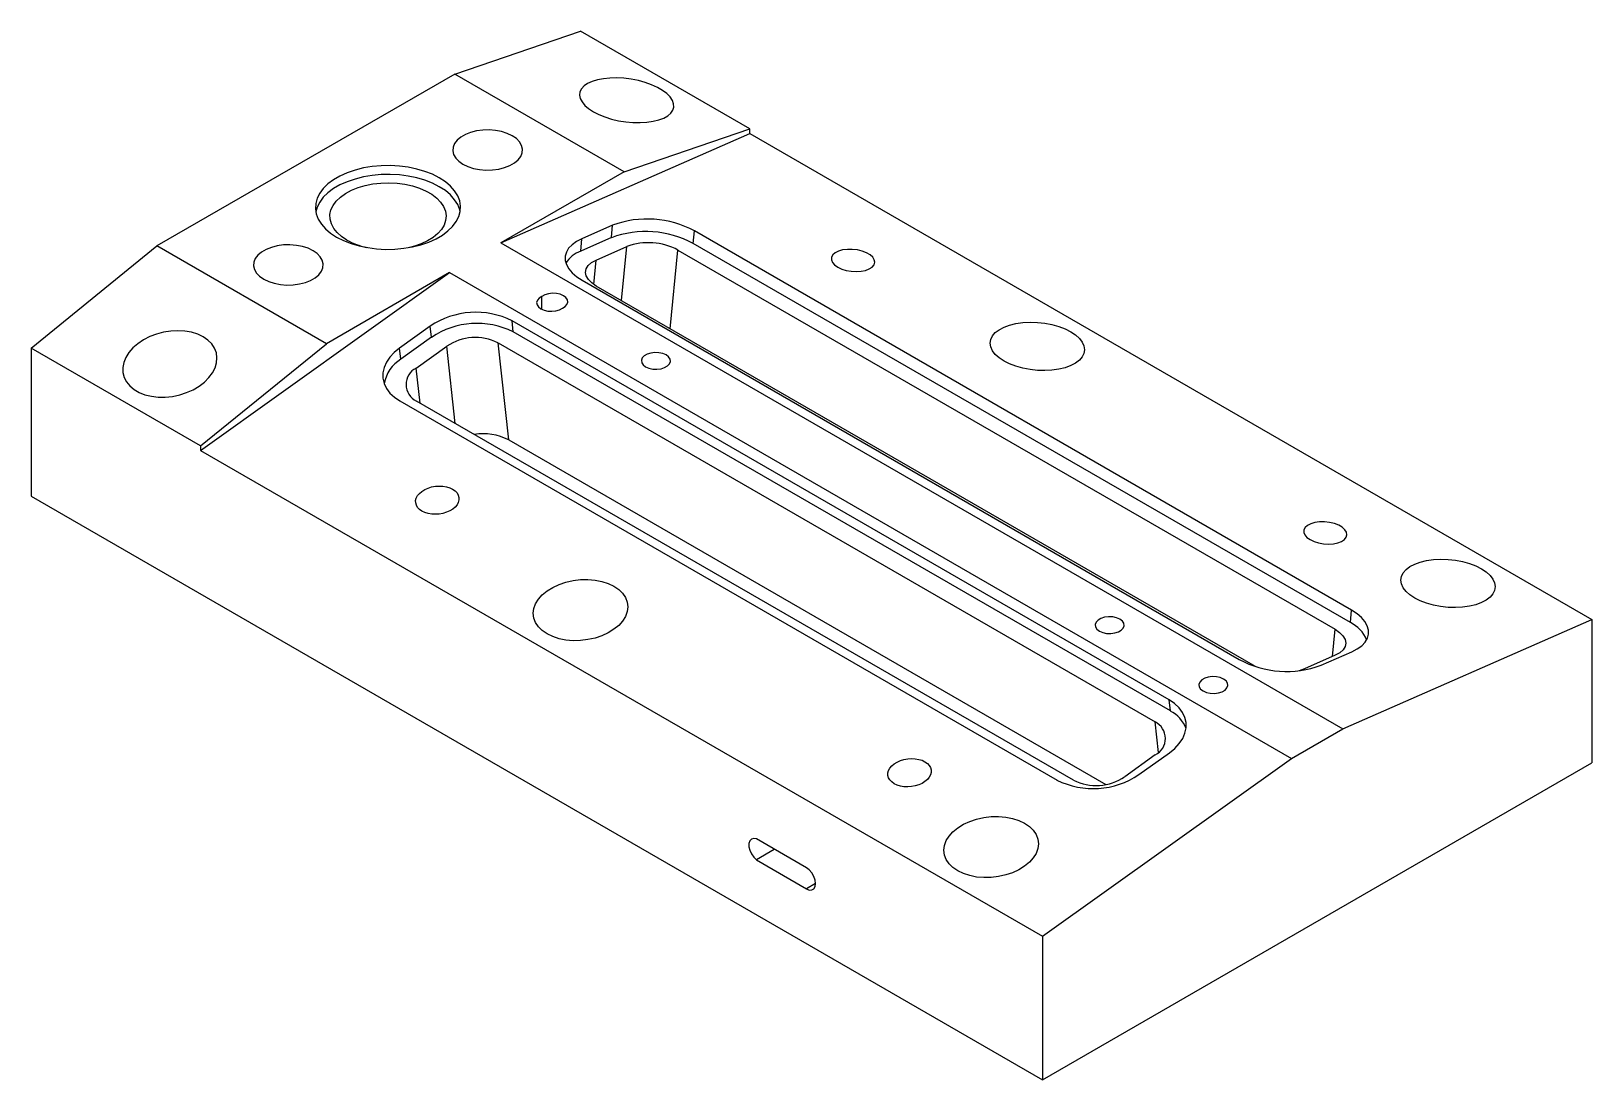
# Paper-space layout '_Isometric' of a CAD drawing. Header units: millimetres. Extents: x 0 to 21.5, y -8 to 6.4.
import ezdxf

# ---------------------------------------------------------------- set-up
doc = ezdxf.new("R2010")
doc.units = ezdxf.units.MM

psp = doc.layouts.new('_Isometric')

# ---------------------------------------------------------------- linework, layer by layer
at = {"color": 7, "linetype": 'Continuous', "lineweight": 25}
for p, q in [((5.834, 5.818), (7.566, 6.409)), ((9.899, 5.062), (7.566, 6.409)), ((5.834, 5.818), (1.732, 3.45)), ((8.167, 4.47), (5.834, 5.818)), ((6.47, 3.491), (9.899, 4.998)), ((8.167, 4.47), (9.899, 5.062)), ((9.899, 4.998), (9.899, 5.062)), ((9.899, 4.998), (21.496, -1.696)), ((8.167, 4.47), (6.47, 3.491)), ((8.009, 3.736), (7.585, 3.549)), ((7.992, 3.564), (8.009, 3.736)), ((9.12, 3.484), (9.136, 3.656)), ((18.187, -1.569), (9.136, 3.656)), ((0, 2.041), (1.732, 3.45)), ((4.066, 2.102), (1.732, 3.45)), ((6.47, 3.491), (18.067, -3.204)), ((7.992, 3.564), (7.569, 3.378)), ((7.569, 3.378), (7.585, 3.549)), ((7.781, 3.255), (8.204, 3.441)), ((18.171, -1.741), (9.12, 3.484)), ((8.909, 3.392), (17.96, -1.833)), ((2.333, 0.63), (5.763, 3.082)), ((5.763, 3.082), (4.066, 2.102)), ((5.763, 3.082), (17.359, -3.612)), ((7.589, 2.976), (16.64, -2.249)), ((16.834, -2.328), (7.783, 2.897)), ((7.035, 2.576), (7.035, 2.755)), ((15.674, -2.807), (6.623, 2.418)), ((6.64, 2.266), (6.623, 2.418)), ((5.496, 2.343), (5.075, 2.042)), ((5.513, 2.191), (5.091, 1.89)), ((5.513, 2.191), (5.496, 2.343)), ((15.691, -2.959), (6.64, 2.266)), ((0, 2.041), (0, 0)), ((2.333, 0.694), (0, 2.041)), ((2.333, 0.694), (4.066, 2.102)), ((5.091, 1.89), (5.075, 2.042)), ((5.304, 1.767), (5.725, 2.068)), ((6.43, 2.115), (15.48, -3.11)), ((6.577, 0.776), (6.43, 2.115)), ((5.079, 1.314), (14.13, -3.911)), ((14.357, -3.913), (5.306, 1.312)), ((2.333, 0.694), (2.333, 0.63)), ((6.577, 0.776), (14.802, -3.972)), ((2.333, 0.63), (13.93, -6.064)), ((0, 0), (13.93, -8.042)), ((18.067, -3.204), (21.496, -1.696)), ((18.171, -1.741), (18.187, -1.569)), ((21.496, -1.696), (21.496, -3.674)), ((17.768, -2.329), (18.191, -2.142)), ((16.866, -2.345), (16.834, -2.328)), ((17.963, -2.192), (17.539, -2.378)), ((17.539, -2.378), (17.465, -2.404)), ((15.691, -2.959), (15.674, -2.807)), ((17.359, -3.612), (18.067, -3.204)), ((13.93, -6.064), (17.359, -3.612)), ((15.483, -3.565), (15.062, -3.866)), ((15.257, -3.836), (15.678, -3.535)), ((13.93, -8.042), (21.496, -3.674)), ((10.677, -5.121), (9.989, -4.723)), ((10.236, -4.866), (9.989, -5.009)), ((9.989, -5.009), (10.677, -5.41)), ((13.93, -6.064), (13.93, -8.042))]:
    psp.add_line(p, q, dxfattribs=at)
at = {"color": 8, "linetype": 'Continuous', "lineweight": 25}
for p, q in [((8.132, 2.696), (8.204, 3.441)), ((7.748, 2.919), (7.781, 3.255)), ((8.803, 2.308), (8.909, 3.392)), ((5.842, 1.003), (5.725, 2.068)), ((5.357, 1.283), (5.304, 1.767)), ((17.923, -2.209), (17.96, -1.833)), ((15.527, -3.53), (15.48, -3.11)), ((10.803, -5.338), (10.677, -5.41))]:
    psp.add_line(p, q, dxfattribs=at)
at = {"color": 7, "linetype": 'Continuous', "lineweight": 25, "flags": 128}
for points in [[(7.743, 5.3), (7.818, 5.261), (7.903, 5.227), (7.994, 5.199), (8.091, 5.176), (8.19, 5.16), (8.289, 5.151), (8.387, 5.149), (8.48, 5.154), (8.566, 5.167), (8.644, 5.186), (8.712, 5.211), (8.767, 5.243), (8.81, 5.279), (8.838, 5.32), (8.851, 5.363), (8.849, 5.409), (8.832, 5.456), (8.801, 5.503), (8.755, 5.549), (8.696, 5.593), (8.626, 5.634), (8.545, 5.67), (8.457, 5.702), (8.363, 5.728), (8.265, 5.747), (8.165, 5.76), (8.066, 5.765), (7.971, 5.763), (7.881, 5.754), (7.799, 5.739), (7.726, 5.716), (7.664, 5.688), (7.615, 5.654), (7.579, 5.615), (7.558, 5.573), (7.553, 5.528), (7.562, 5.481), (7.587, 5.434), (7.626, 5.387), (7.678, 5.342), (7.743, 5.3)], [(5.947, 4.577), (6.015, 4.544), (6.093, 4.519), (6.177, 4.503), (6.264, 4.496), (6.353, 4.498), (6.439, 4.51), (6.52, 4.53), (6.593, 4.559), (6.656, 4.595), (6.706, 4.638), (6.742, 4.684), (6.762, 4.734), (6.766, 4.785), (6.754, 4.836), (6.726, 4.884), (6.683, 4.929), (6.626, 4.968), (6.558, 5.001), (6.48, 5.026), (6.396, 5.042), (6.309, 5.049), (6.22, 5.047), (6.134, 5.035), (6.053, 5.015), (5.98, 4.986), (5.917, 4.95), (5.867, 4.907), (5.831, 4.861), (5.811, 4.811), (5.807, 4.76), (5.819, 4.709), (5.847, 4.661), (5.891, 4.616), (5.947, 4.577)], [(4.207, 3.572), (4.301, 3.524), (4.405, 3.483), (4.517, 3.451), (4.635, 3.426), (4.758, 3.41), (4.883, 3.403), (5.009, 3.406), (5.133, 3.417), (5.253, 3.437), (5.368, 3.466), (5.476, 3.503), (5.576, 3.547), (5.665, 3.599), (5.741, 3.656), (5.805, 3.718), (5.855, 3.785), (5.89, 3.854), (5.91, 3.926), (5.914, 3.999), (5.902, 4.071), (5.875, 4.141), (5.832, 4.21), (5.775, 4.274), (5.705, 4.334), (5.621, 4.389), (5.527, 4.437), (5.423, 4.477), (5.312, 4.51), (5.193, 4.535), (5.071, 4.551), (4.946, 4.557), (4.82, 4.555), (4.696, 4.544), (4.576, 4.524), (4.46, 4.495), (4.352, 4.458), (4.253, 4.413), (4.164, 4.362), (4.087, 4.305), (4.023, 4.242), (3.974, 4.176), (3.938, 4.106), (3.919, 4.035), (3.915, 3.962), (3.927, 3.89), (3.954, 3.819), (3.997, 3.751), (4.054, 3.687), (4.124, 3.627), (4.207, 3.572)], [(5.909, 3.919), (5.902, 3.948), (5.875, 4.019), (5.832, 4.087), (5.775, 4.152), (5.705, 4.212), (5.621, 4.266), (5.527, 4.314), (5.423, 4.355), (5.312, 4.388), (5.193, 4.412), (5.071, 4.428), (4.946, 4.435), (4.82, 4.433), (4.696, 4.421), (4.576, 4.401), (4.46, 4.372), (4.352, 4.335), (4.253, 4.291), (4.164, 4.24), (4.087, 4.182), (4.023, 4.12), (3.974, 4.053), (3.938, 3.984), (3.92, 3.919)], [(4.349, 3.531), (4.275, 3.58), (4.215, 3.634), (4.168, 3.692), (4.135, 3.754), (4.117, 3.818), (4.115, 3.882), (4.129, 3.946), (4.158, 4.008), (4.202, 4.068), (4.259, 4.123), (4.329, 4.173), (4.411, 4.217), (4.502, 4.254), (4.602, 4.283), (4.707, 4.304), (4.817, 4.316), (4.928, 4.32), (5.04, 4.314), (5.148, 4.3), (5.252, 4.276), (5.35, 4.245), (5.439, 4.206), (5.518, 4.161), (5.585, 4.109), (5.639, 4.053), (5.679, 3.993), (5.705, 3.93), (5.714, 3.866), (5.708, 3.802), (5.687, 3.738), (5.651, 3.677), (5.6, 3.62), (5.536, 3.567), (5.46, 3.52), (5.373, 3.48), (5.278, 3.446), (5.213, 3.429)], [(3.203, 2.992), (3.271, 2.96), (3.348, 2.935), (3.432, 2.919), (3.52, 2.911), (3.609, 2.914), (3.695, 2.926), (3.776, 2.946), (3.849, 2.975), (3.912, 3.011), (3.962, 3.053), (3.997, 3.1), (4.018, 3.15), (4.022, 3.201), (4.009, 3.252), (3.981, 3.3), (3.938, 3.345), (3.882, 3.384), (3.814, 3.417), (3.736, 3.442), (3.652, 3.458), (3.564, 3.465), (3.476, 3.463), (3.39, 3.451), (3.309, 3.43), (3.236, 3.401), (3.173, 3.365), (3.123, 3.323), (3.087, 3.276), (3.067, 3.227), (3.063, 3.175), (3.075, 3.125), (3.103, 3.076), (3.146, 3.032), (3.203, 2.992)], [(7.585, 3.549), (7.511, 3.511), (7.45, 3.467), (7.403, 3.417), (7.372, 3.364), (7.356, 3.308), (7.356, 3.25), (7.373, 3.192), (7.405, 3.134), (7.453, 3.078), (7.515, 3.025), (7.589, 2.976)], [(7.783, 2.897), (7.721, 2.94), (7.675, 2.987), (7.646, 3.036), (7.636, 3.086), (7.645, 3.135), (7.673, 3.181), (7.719, 3.221), (7.781, 3.255)], [(11.11, 3.157), (11.164, 3.131), (11.227, 3.112), (11.295, 3.1), (11.365, 3.096), (11.432, 3.101), (11.493, 3.113), (11.544, 3.133), (11.584, 3.159), (11.609, 3.19), (11.619, 3.224), (11.613, 3.26), (11.591, 3.295), (11.554, 3.328), (11.505, 3.356), (11.446, 3.379), (11.38, 3.394), (11.31, 3.402), (11.242, 3.402), (11.177, 3.394), (11.121, 3.377), (11.075, 3.354), (11.042, 3.326), (11.024, 3.293), (11.022, 3.258), (11.037, 3.222), (11.066, 3.188), (11.11, 3.157)], [(7.317, 2.592), (7.355, 2.616), (7.38, 2.645), (7.39, 2.676), (7.385, 2.708), (7.365, 2.738), (7.332, 2.764), (7.288, 2.783), (7.236, 2.794), (7.18, 2.797), (7.126, 2.791), (7.076, 2.777), (7.035, 2.755)], [(7.035, 2.755), (6.998, 2.731), (6.973, 2.703), (6.962, 2.671), (6.967, 2.639), (6.987, 2.609), (7.02, 2.584), (7.065, 2.564), (7.117, 2.553), (7.172, 2.55), (7.227, 2.556), (7.276, 2.571), (7.317, 2.592)], [(13.4, 1.863), (13.333, 1.907), (13.28, 1.955), (13.241, 2.005), (13.217, 2.058), (13.209, 2.11), (13.217, 2.161), (13.241, 2.21), (13.28, 2.255), (13.333, 2.295), (13.4, 2.33), (13.477, 2.359), (13.564, 2.38), (13.658, 2.393), (13.758, 2.398), (13.859, 2.396), (13.961, 2.384), (14.06, 2.366), (14.154, 2.339), (14.241, 2.306), (14.319, 2.267), (14.385, 2.223), (14.438, 2.175), (14.477, 2.125), (14.501, 2.073), (14.509, 2.02), (14.501, 1.969), (14.477, 1.92), (14.438, 1.875), (14.385, 1.835), (14.319, 1.8), (14.241, 1.771), (14.154, 1.75), (14.06, 1.737), (13.961, 1.732), (13.859, 1.735), (13.758, 1.746), (13.658, 1.765), (13.564, 1.791), (13.477, 1.824), (13.4, 1.863)], [(2.369, 2.198), (2.293, 2.234), (2.209, 2.26), (2.117, 2.277), (2.021, 2.282), (1.922, 2.277), (1.822, 2.262), (1.725, 2.236), (1.632, 2.2), (1.545, 2.156), (1.468, 2.103), (1.4, 2.045), (1.344, 1.981), (1.302, 1.913), (1.274, 1.844), (1.26, 1.773), (1.262, 1.705), (1.279, 1.638), (1.311, 1.577), (1.357, 1.521), (1.416, 1.472), (1.486, 1.431), (1.566, 1.4), (1.655, 1.378), (1.749, 1.367), (1.847, 1.367), (1.947, 1.377), (2.045, 1.398), (2.141, 1.429), (2.231, 1.469), (2.313, 1.518), (2.386, 1.573), (2.448, 1.635), (2.497, 1.701), (2.533, 1.769), (2.553, 1.839), (2.559, 1.909), (2.55, 1.977), (2.525, 2.041), (2.486, 2.1), (2.434, 2.153), (2.369, 2.198)], [(5.075, 2.042), (5.001, 1.982), (4.939, 1.916), (4.893, 1.846), (4.861, 1.773), (4.845, 1.699), (4.845, 1.626), (4.862, 1.554), (4.894, 1.486), (4.942, 1.422), (5.004, 1.364), (5.079, 1.314)], [(8.463, 1.784), (8.509, 1.764), (8.562, 1.753), (8.619, 1.75), (8.675, 1.757), (8.725, 1.773), (8.765, 1.796), (8.792, 1.825), (8.804, 1.857), (8.8, 1.89), (8.78, 1.921), (8.746, 1.947), (8.701, 1.967), (8.647, 1.978), (8.591, 1.981), (8.535, 1.974), (8.485, 1.958), (8.445, 1.935), (8.417, 1.906), (8.405, 1.874), (8.409, 1.841), (8.429, 1.81), (8.463, 1.784)], [(5.382, -0.205), (5.349, -0.182), (5.323, -0.154), (5.305, -0.124), (5.296, -0.091), (5.295, -0.057), (5.304, -0.024), (5.322, 0.009), (5.348, 0.04), (5.382, 0.068), (5.422, 0.093), (5.467, 0.113), (5.516, 0.128), (5.567, 0.137), (5.619, 0.14), (5.671, 0.138), (5.72, 0.13), (5.765, 0.116), (5.805, 0.097), (5.839, 0.074), (5.865, 0.046), (5.883, 0.016), (5.892, -0.017), (5.892, -0.051), (5.883, -0.085), (5.865, -0.117), (5.839, -0.148), (5.806, -0.176), (5.766, -0.201), (5.721, -0.221), (5.672, -0.236), (5.62, -0.245), (5.568, -0.248), (5.517, -0.246), (5.468, -0.238), (5.423, -0.224), (5.382, -0.205)], [(17.615, -0.598), (17.67, -0.624), (17.733, -0.643), (17.801, -0.655), (17.87, -0.659), (17.937, -0.655), (17.998, -0.642), (18.05, -0.623), (18.089, -0.596), (18.115, -0.565), (18.124, -0.531), (18.118, -0.496), (18.096, -0.461), (18.059, -0.428), (18.01, -0.4), (17.951, -0.377), (17.885, -0.361), (17.816, -0.353), (17.747, -0.353), (17.683, -0.362), (17.626, -0.378), (17.58, -0.401), (17.547, -0.43), (17.53, -0.463), (17.528, -0.498), (17.542, -0.533), (17.572, -0.568), (17.615, -0.598)], [(19.057, -1.403), (18.99, -1.359), (18.937, -1.311), (18.898, -1.26), (18.874, -1.208), (18.866, -1.156), (18.874, -1.105), (18.898, -1.056), (18.937, -1.011), (18.99, -0.97), (19.057, -0.935), (19.134, -0.907), (19.221, -0.886), (19.315, -0.872), (19.414, -0.867), (19.516, -0.87), (19.618, -0.881), (19.717, -0.9), (19.811, -0.926), (19.898, -0.96), (19.976, -0.999), (20.042, -1.043), (20.095, -1.09), (20.134, -1.141), (20.158, -1.193), (20.166, -1.245), (20.158, -1.297), (20.134, -1.345), (20.095, -1.391), (20.042, -1.431), (19.976, -1.466), (19.898, -1.494), (19.811, -1.515), (19.717, -1.529), (19.618, -1.534), (19.516, -1.531), (19.414, -1.52), (19.315, -1.501), (19.221, -1.475), (19.134, -1.442), (19.057, -1.403)], [(8.026, -1.239), (8.092, -1.285), (8.145, -1.337), (8.184, -1.396), (8.208, -1.458), (8.216, -1.523), (8.208, -1.589), (8.184, -1.655), (8.145, -1.719), (8.092, -1.779), (8.026, -1.833), (7.948, -1.881), (7.861, -1.922), (7.767, -1.954), (7.668, -1.976), (7.566, -1.988), (7.464, -1.99), (7.365, -1.981), (7.271, -1.963), (7.184, -1.934), (7.106, -1.897), (7.04, -1.851), (6.987, -1.799), (6.948, -1.74), (6.924, -1.678), (6.916, -1.613), (6.924, -1.546), (6.948, -1.481), (6.987, -1.417), (7.04, -1.357), (7.106, -1.303), (7.184, -1.255), (7.271, -1.214), (7.365, -1.182), (7.464, -1.16), (7.566, -1.148), (7.668, -1.146), (7.767, -1.155), (7.861, -1.173), (7.948, -1.202), (8.026, -1.239)], [(14.714, -1.858), (14.759, -1.877), (14.812, -1.889), (14.869, -1.891), (14.925, -1.884), (14.975, -1.868), (15.015, -1.845), (15.042, -1.816), (15.054, -1.784), (15.05, -1.751), (15.031, -1.721), (14.996, -1.694), (14.951, -1.675), (14.898, -1.663), (14.841, -1.661), (14.785, -1.668), (14.735, -1.684), (14.695, -1.707), (14.668, -1.736), (14.656, -1.768), (14.66, -1.801), (14.679, -1.831), (14.714, -1.858)], [(18.191, -2.142), (18.266, -2.104), (18.327, -2.06), (18.374, -2.01), (18.405, -1.957), (18.421, -1.901), (18.421, -1.843), (18.404, -1.785), (18.372, -1.727), (18.324, -1.671), (18.262, -1.618), (18.187, -1.569)], [(17.96, -1.833), (18.022, -1.876), (18.069, -1.923), (18.097, -1.973), (18.107, -2.023), (18.098, -2.072), (18.07, -2.117), (18.024, -2.158), (17.963, -2.192)], [(16.142, -2.682), (16.188, -2.702), (16.241, -2.713), (16.298, -2.716), (16.353, -2.709), (16.403, -2.693), (16.444, -2.67), (16.471, -2.641), (16.483, -2.609), (16.479, -2.576), (16.459, -2.545), (16.425, -2.519), (16.379, -2.499), (16.326, -2.488), (16.269, -2.485), (16.214, -2.492), (16.164, -2.508), (16.123, -2.531), (16.096, -2.56), (16.084, -2.592), (16.088, -2.625), (16.108, -2.656), (16.142, -2.682)], [(15.678, -3.535), (15.753, -3.474), (15.814, -3.409), (15.861, -3.339), (15.892, -3.266), (15.908, -3.192), (15.908, -3.119), (15.891, -3.047), (15.859, -2.979), (15.811, -2.915), (15.749, -2.857), (15.674, -2.807)], [(11.888, -3.961), (11.854, -3.937), (11.828, -3.91), (11.81, -3.879), (11.801, -3.847), (11.801, -3.813), (11.81, -3.779), (11.828, -3.746), (11.854, -3.715), (11.887, -3.687), (11.927, -3.663), (11.972, -3.643), (12.021, -3.628), (12.073, -3.619), (12.125, -3.615), (12.176, -3.617), (12.225, -3.626), (12.271, -3.639), (12.311, -3.658), (12.344, -3.682), (12.37, -3.709), (12.388, -3.74), (12.397, -3.772), (12.398, -3.806), (12.389, -3.84), (12.371, -3.873), (12.345, -3.904), (12.311, -3.932), (12.271, -3.956), (12.226, -3.976), (12.177, -3.991), (12.126, -4), (12.074, -4.004), (12.022, -4.002), (11.973, -3.993), (11.928, -3.98), (11.888, -3.961)], [(13.683, -4.505), (13.749, -4.551), (13.802, -4.603), (13.841, -4.661), (13.865, -4.724), (13.873, -4.789), (13.865, -4.855), (13.841, -4.921), (13.802, -4.984), (13.749, -5.044), (13.683, -5.099), (13.605, -5.147), (13.518, -5.188), (13.424, -5.219), (13.325, -5.241), (13.223, -5.254), (13.121, -5.255), (13.022, -5.247), (12.928, -5.228), (12.841, -5.2), (12.763, -5.162), (12.697, -5.117), (12.644, -5.064), (12.605, -5.006), (12.581, -4.944), (12.573, -4.878), (12.581, -4.812), (12.605, -4.746), (12.644, -4.683), (12.697, -4.623), (12.763, -4.568), (12.841, -4.52), (12.928, -4.48), (13.022, -4.448), (13.121, -4.426), (13.223, -4.414), (13.325, -4.412), (13.424, -4.42), (13.518, -4.439), (13.605, -4.468), (13.683, -4.505)], [(9.989, -4.723), (9.952, -4.716), (9.92, -4.724), (9.897, -4.748), (9.885, -4.784), (9.885, -4.829), (9.897, -4.879), (9.92, -4.929), (9.952, -4.974), (9.989, -5.009)], [(10.677, -5.41), (10.716, -5.426), (10.751, -5.425), (10.779, -5.409), (10.797, -5.379), (10.803, -5.338), (10.797, -5.29), (10.779, -5.239), (10.751, -5.191), (10.716, -5.15), (10.677, -5.121)]]:
    psp.add_lwpolyline(points, dxfattribs=at)
at = {"color": 7, "linetype": 'Continuous', "lineweight": 25}
for centre, radius, start, end in [((8.485, 2.451), 1.37, 61.5958, 110.3225), ((4.829, 4.389), 0.983, 240.7589, 257.4952), ((8.468, 2.279), 1.37, 61.5958, 110.3225), ((8.501, 2.632), 0.863, 61.7865, 110.1318), ((7.711, 2.993), 0.41, 110.3276, 147.6169), ((6.124, 1.418), 1.118, 63.4648, 124.1521), ((6.141, 1.265), 1.118, 63.4648, 124.1521), ((6.117, 1.489), 0.699, 63.4918, 124.1251), ((5.358, 1.462), 0.504, 121.9485, 169.6085), ((5.416, 1.54), 0.253, 116.4207, 244.2055), ((6.226, 0.1), 0.762, 62.5876, 99.2415), ((17.97, -2.156), 0.461, 22.7632, 64.1791), ((17.292, -1.044), 1.37, 241.5958, 290.3225), ((15.475, -3.372), 0.466, 21.9075, 62.3549), ((15.37, -3.338), 0.253, 296.4207, 64.2055), ((14.629, -2.911), 1.118, 243.4648, 304.1521), ((14.669, -3.287), 0.699, 243.4918, 304.1251)]:
    psp.add_arc(centre, radius, start, end, dxfattribs=at)

doc.saveas('drawing.dxf')
